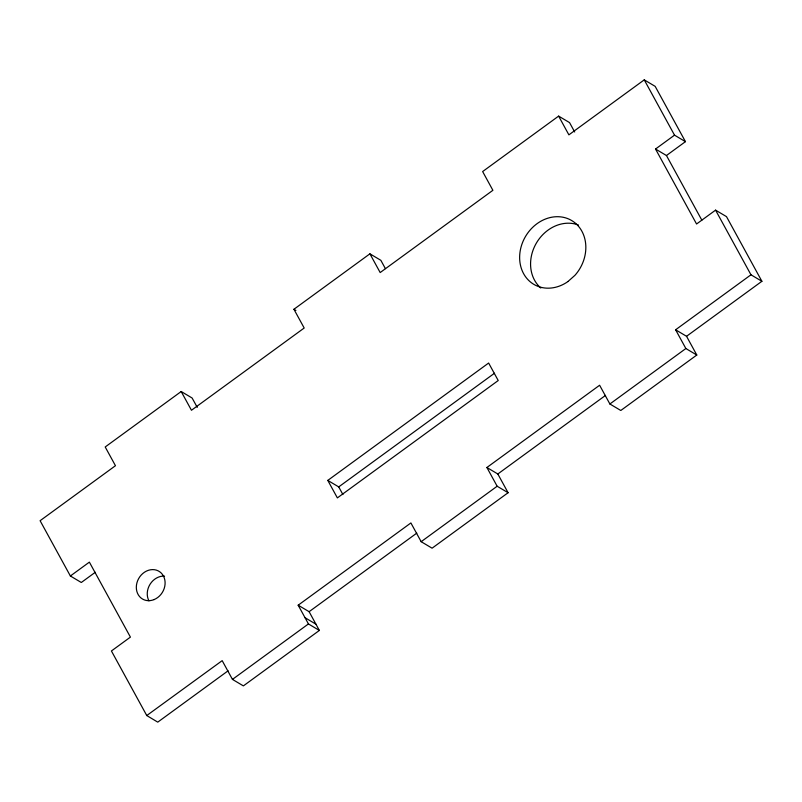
<?xml version="1.0" encoding="UTF-8"?>
<svg xmlns="http://www.w3.org/2000/svg" width="802" height="802" viewBox="0 0 802 802"><rect width="100%" height="100%" fill="white"/><g stroke="black" fill="none" stroke-linecap="round" stroke-linejoin="round"><path stroke-width="1.2" d="M197.252 407.386L192.119 398.013L181.192 391.516L105.202 446.975L115.458 465.711L40.1 520.709L70.376 575.996L81.303 582.493L95.298 572.277M181.192 391.516L191.457 410.263L304.189 328.018L293.923 309.271L369.912 253.823L380.84 260.309L385.401 268.64M574.683 131.979L569.55 122.606L558.623 116.11L482.634 171.558L492.889 190.305L380.178 272.56L369.912 253.823M685.449 141.653L674.522 135.157L655.525 149.022L666.452 155.518L685.449 141.653L655.174 86.365L644.247 79.859L568.889 134.856L558.623 116.11M70.376 575.996L89.373 562.132L130.415 637.109L111.418 650.973L146.766 715.544L157.753 722.141L228.089 670.813M327.787 480.408L488.639 363.035L498.222 380.529L337.371 497.902L327.787 480.408L338.725 486.904L342.915 494.563M761.9 281.291L750.973 274.795L675.605 329.782L686.542 336.289L761.9 281.291L726.492 216.63L715.564 210.134L696.567 223.999L655.525 149.022M338.725 486.904L494.513 373.231M146.766 715.544L222.184 660.647L232.45 679.394L243.377 685.89L319.366 630.442L308.439 623.936L298.174 605.199L410.895 522.944L421.16 541.691L432.088 548.187L508.087 492.729L497.821 473.992L486.894 467.496L599.615 385.241L609.881 403.987L620.808 410.484L696.798 355.025L686.542 336.289M298.174 605.199L309.111 611.695L416.799 533.109M497.821 473.992L605.51 395.406M232.45 679.394L308.439 623.936M421.16 541.691L497.15 486.233L508.087 492.729M609.881 403.987L685.87 348.529L696.798 355.025M293.923 309.271L295.908 310.454M305.021 617.69L315.948 624.187M644.247 79.859L674.522 135.157M715.564 210.134L750.973 274.795M666.452 155.518L701.85 220.179M675.605 329.782L685.87 348.529M486.894 467.496L497.15 486.233M309.111 611.695L319.366 630.442M148.971 600.878A16.13 13.724 -59.3 0 1 150.094 584.217A16.13 13.724 -59.3 0 1 164.55 576.127M540.819 288.028A37.113 31.579 -59.3 0 1 536.578 242.735A37.113 31.579 -59.3 0 1 578.442 225.021M568.006 281.482L567.816 281.652A37.113 31.579 -59.3 0 1 519.656 258.765A37.113 31.579 -59.3 0 1 565.631 217.883A37.113 31.579 -59.3 0 1 574.934 275.327L568.006 281.482M154.044 599.605A16.13 13.724 -59.3 0 0 161.172 572.979A16.13 13.724 -59.3 0 0 136.921 582.843A16.13 13.724 -59.3 0 0 154.044 599.605"/></g></svg>
